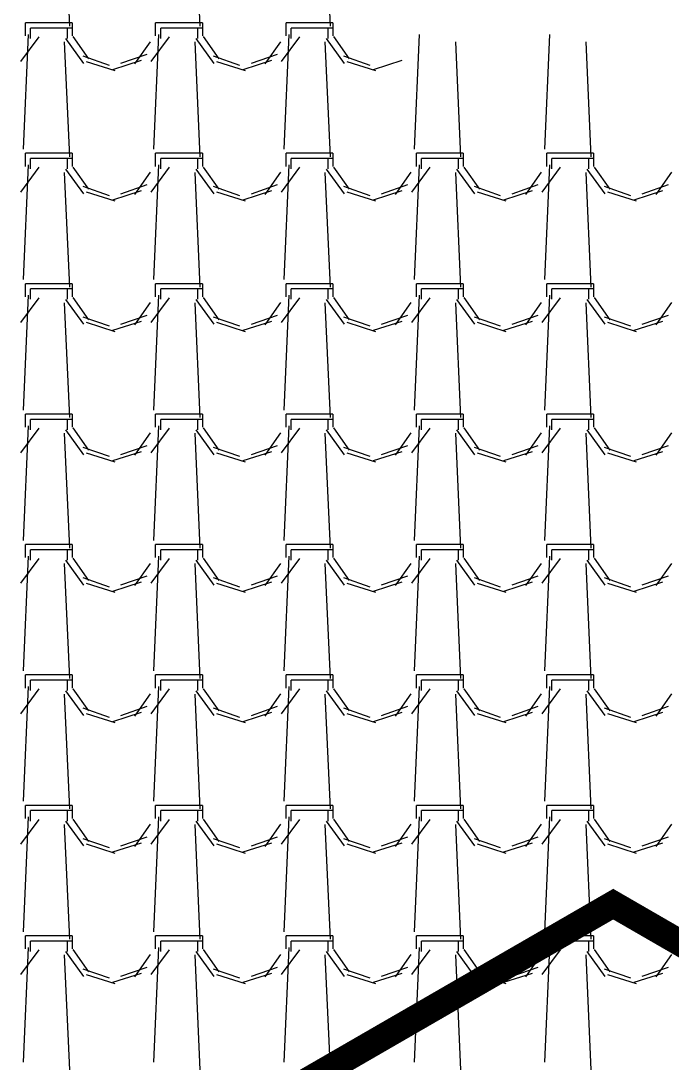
# Model space of a CAD drawing. Header units: millimetres. Extents: x 3923 to 4007, y 744 to 863.
# Drawn here: x 3933.403 to 3934.678, y 849.06 to 851.1 of the extents above; entities that cross this region are included whole.
import ezdxf

# ---------------------------------------------------------------- set-up
doc = ezdxf.new("R2010")
doc.units = ezdxf.units.MM
doc.layers.add('-HIDRO', color=8, linetype='Continuous')

# ---------------------------------------------------------------- blocks, each defined once
blk = doc.blocks.new('Seta')
at = {"color": 2, "const_width": 2}
blk.add_lwpolyline([(10, 15), (10, 25.981), (25, 0), (10, -25.981), (10, -15), (0, -15), (0, 15)], close=True, dxfattribs=at)

msp = doc.modelspace()

# ---------------------------------------------------------------- linework, layer by layer
at = {"layer": '-HIDRO', "linetype": 'Continuous'}
for p, q in [((3933.4884, 851.3134), (3933.4986, 851.0889)), ((3933.7436, 851.3134), (3933.7538, 851.0889)), ((3933.9987, 851.3135), (3934.0089, 851.0889)), ((3933.4937, 851.0957), (3933.4121, 851.0957)), ((3933.4121, 851.0702), (3933.4121, 851.0957)), ((3933.5039, 851.0957), (3933.4937, 851.0957)), ((3933.5039, 851.0957), (3933.5039, 851.0702)), ((3933.7489, 851.0957), (3933.6672, 851.0957)), ((3933.6672, 851.0702), (3933.6672, 851.0957)), ((3933.7591, 851.0957), (3933.7489, 851.0957)), ((3933.7591, 851.0957), (3933.7591, 851.0702)), ((3934.004, 851.0957), (3933.9224, 851.0957)), ((3933.9224, 851.0702), (3933.9224, 851.0957)), ((3934.0142, 851.0957), (3934.004, 851.0957)), ((3934.0142, 851.0957), (3934.0142, 851.0702)), ((3933.4937, 851.0855), (3933.4223, 851.0855)), ((3933.4223, 851.0651), (3933.4223, 851.0855)), ((3933.4937, 851.0855), (3933.4937, 851.0651)), ((3933.5039, 851.0855), (3933.4937, 851.0855)), ((3933.7489, 851.0855), (3933.6774, 851.0855)), ((3933.6774, 851.0651), (3933.6774, 851.0855)), ((3933.7489, 851.0855), (3933.7489, 851.0651)), ((3933.7591, 851.0855), (3933.7489, 851.0855)), ((3934.004, 851.0855), (3933.9326, 851.0855)), ((3933.9326, 851.0651), (3933.9326, 851.0855)), ((3934.004, 851.0855), (3934.004, 851.0651)), ((3934.0142, 851.0855), (3934.004, 851.0855)), ((3933.4033, 851.0198), (3933.439, 851.0682)), ((3933.4179, 851.073), (3933.4076, 850.8485)), ((3933.4884, 851.0583), (3933.4986, 850.8338)), ((3933.4904, 851.0648), (3933.5261, 851.0164)), ((3933.505, 851.0687), (3933.5356, 851.0253)), ((3933.6264, 851.0153), (3933.657, 851.0587)), ((3933.6584, 851.0198), (3933.6941, 851.0682)), ((3933.673, 851.073), (3933.6628, 850.8485)), ((3933.7436, 851.0583), (3933.7538, 850.8338)), ((3933.7456, 851.0648), (3933.7813, 851.0164)), ((3933.7602, 851.0687), (3933.7908, 851.0253)), ((3933.8816, 851.0153), (3933.9122, 851.0587)), ((3933.9136, 851.0198), (3933.9493, 851.0682)), ((3933.9282, 851.073), (3933.918, 850.8485)), ((3933.9987, 851.0583), (3934.0089, 850.8338)), ((3934.0007, 851.0648), (3934.0364, 851.0164)), ((3934.0153, 851.0687), (3934.0459, 851.0253)), ((3934.1833, 851.073), (3934.1731, 850.8485)), ((3934.2539, 851.0583), (3934.2641, 850.8338)), ((3934.4385, 851.073), (3934.4283, 850.8485)), ((3934.509, 851.0583), (3934.5193, 850.8338)), ((3933.5993, 851.0166), (3933.6504, 851.0344)), ((3933.8545, 851.0166), (3933.9055, 851.0344)), ((3933.5249, 851.031), (3933.5759, 851.0132)), ((3933.5309, 851.0203), (3933.587, 851.0024)), ((3933.5833, 851.0047), (3933.6394, 851.0225)), ((3933.7801, 851.031), (3933.8311, 851.0132)), ((3933.786, 851.0203), (3933.8422, 851.0024)), ((3933.8384, 851.0047), (3933.8946, 851.0225)), ((3934.0352, 851.031), (3934.0862, 851.0132)), ((3934.0412, 851.0203), (3934.0973, 851.0024)), ((3934.0936, 851.0047), (3934.1497, 851.0225)), ((3933.4937, 850.8405), (3933.4121, 850.8405)), ((3933.4121, 850.815), (3933.4121, 850.8405)), ((3933.4937, 850.8303), (3933.4223, 850.8303)), ((3933.4223, 850.8099), (3933.4223, 850.8303)), ((3933.5039, 850.8405), (3933.4937, 850.8405)), ((3933.4937, 850.8303), (3933.4937, 850.8099)), ((3933.5039, 850.8303), (3933.4937, 850.8303)), ((3933.5039, 850.8405), (3933.5039, 850.815)), ((3933.7489, 850.8405), (3933.6672, 850.8405)), ((3933.6672, 850.815), (3933.6672, 850.8405)), ((3933.7489, 850.8303), (3933.6774, 850.8303)), ((3933.6774, 850.8099), (3933.6774, 850.8303)), ((3933.7591, 850.8405), (3933.7489, 850.8405)), ((3933.7489, 850.8303), (3933.7489, 850.8099)), ((3933.7591, 850.8303), (3933.7489, 850.8303)), ((3933.7591, 850.8405), (3933.7591, 850.815)), ((3934.004, 850.8405), (3933.9224, 850.8405)), ((3933.9224, 850.815), (3933.9224, 850.8405)), ((3934.004, 850.8303), (3933.9326, 850.8303)), ((3933.9326, 850.8099), (3933.9326, 850.8303)), ((3934.0142, 850.8405), (3934.004, 850.8405)), ((3934.004, 850.8303), (3934.004, 850.8099)), ((3934.0142, 850.8303), (3934.004, 850.8303)), ((3934.0142, 850.8405), (3934.0142, 850.815)), ((3934.2592, 850.8405), (3934.1775, 850.8405)), ((3934.1775, 850.815), (3934.1775, 850.8405)), ((3934.2592, 850.8303), (3934.1877, 850.8303)), ((3934.1877, 850.8099), (3934.1877, 850.8303)), ((3934.2694, 850.8405), (3934.2592, 850.8405)), ((3934.2592, 850.8303), (3934.2592, 850.8099)), ((3934.2694, 850.8303), (3934.2592, 850.8303)), ((3934.2694, 850.8405), (3934.2694, 850.815)), ((3934.5143, 850.8405), (3934.4327, 850.8405)), ((3934.4327, 850.815), (3934.4327, 850.8405)), ((3934.5143, 850.8303), (3934.4429, 850.8303)), ((3934.4429, 850.8099), (3934.4429, 850.8303)), ((3934.5245, 850.8405), (3934.5143, 850.8405)), ((3934.5143, 850.8303), (3934.5143, 850.8099)), ((3934.5245, 850.8303), (3934.5143, 850.8303)), ((3934.5245, 850.8405), (3934.5245, 850.815)), ((3933.4033, 850.7646), (3933.439, 850.8131)), ((3933.4179, 850.8179), (3933.4076, 850.5934)), ((3933.505, 850.8136), (3933.5356, 850.7702)), ((3933.6584, 850.7646), (3933.6941, 850.8131)), ((3933.673, 850.8179), (3933.6628, 850.5934)), ((3933.7602, 850.8136), (3933.7908, 850.7702)), ((3933.9136, 850.7646), (3933.9493, 850.8131)), ((3933.9282, 850.8179), (3933.918, 850.5934)), ((3934.0153, 850.8136), (3934.0459, 850.7702)), ((3934.1687, 850.7646), (3934.2044, 850.8131)), ((3934.1833, 850.8179), (3934.1731, 850.5934)), ((3934.2705, 850.8136), (3934.3011, 850.7702)), ((3934.4239, 850.7646), (3934.4596, 850.8131)), ((3934.4385, 850.8179), (3934.4283, 850.5933)), ((3934.5256, 850.8136), (3934.5562, 850.7702)), ((3933.4884, 850.8031), (3933.4986, 850.5786)), ((3933.4904, 850.8097), (3933.5261, 850.7612)), ((3933.6264, 850.7602), (3933.657, 850.8035)), ((3933.7436, 850.8031), (3933.7538, 850.5786)), ((3933.7456, 850.8097), (3933.7813, 850.7612)), ((3933.8816, 850.7602), (3933.9122, 850.8035)), ((3933.9987, 850.8032), (3934.0089, 850.5786)), ((3934.0007, 850.8097), (3934.0364, 850.7612)), ((3934.1367, 850.7602), (3934.1673, 850.8036)), ((3934.2539, 850.8032), (3934.2641, 850.5786)), ((3934.2559, 850.8097), (3934.2916, 850.7612)), ((3934.3919, 850.7602), (3934.4225, 850.8036)), ((3934.509, 850.8032), (3934.5193, 850.5786)), ((3934.511, 850.8097), (3934.5467, 850.7612)), ((3934.647, 850.7602), (3934.6776, 850.8036)), ((3933.5249, 850.7759), (3933.5759, 850.758)), ((3933.5993, 850.7614), (3933.6504, 850.7793)), ((3933.7801, 850.7759), (3933.8311, 850.758)), ((3933.8545, 850.7614), (3933.9055, 850.7793)), ((3934.0352, 850.7759), (3934.0862, 850.758)), ((3934.1096, 850.7614), (3934.1607, 850.7793)), ((3934.2904, 850.7759), (3934.3414, 850.758)), ((3934.3648, 850.7614), (3934.4158, 850.7793)), ((3934.5455, 850.7759), (3934.5965, 850.758)), ((3934.6199, 850.7614), (3934.671, 850.7793)), ((3933.5309, 850.7651), (3933.587, 850.7473)), ((3933.5833, 850.7495), (3933.6394, 850.7674)), ((3933.786, 850.7651), (3933.8422, 850.7473)), ((3933.8384, 850.7495), (3933.8946, 850.7674)), ((3934.0412, 850.7651), (3934.0973, 850.7473)), ((3934.0936, 850.7495), (3934.1497, 850.7674)), ((3934.2963, 850.7651), (3934.3525, 850.7473)), ((3934.3487, 850.7495), (3934.4049, 850.7674)), ((3934.5515, 850.7651), (3934.6076, 850.7473)), ((3934.6039, 850.7495), (3934.66, 850.7674)), ((3933.4937, 850.5854), (3933.4121, 850.5854)), ((3933.4121, 850.5599), (3933.4121, 850.5854)), ((3933.4937, 850.5752), (3933.4223, 850.5752)), ((3933.4223, 850.5548), (3933.4223, 850.5752)), ((3933.5039, 850.5854), (3933.4937, 850.5854)), ((3933.4937, 850.5752), (3933.4937, 850.5548)), ((3933.5039, 850.5752), (3933.4937, 850.5752)), ((3933.5039, 850.5854), (3933.5039, 850.5599)), ((3933.7489, 850.5854), (3933.6672, 850.5854)), ((3933.6672, 850.5599), (3933.6672, 850.5854)), ((3933.7489, 850.5752), (3933.6774, 850.5752)), ((3933.6774, 850.5548), (3933.6774, 850.5752)), ((3933.7591, 850.5854), (3933.7489, 850.5854)), ((3933.7489, 850.5752), (3933.7489, 850.5548)), ((3933.7591, 850.5752), (3933.7489, 850.5752)), ((3933.7591, 850.5854), (3933.7591, 850.5599)), ((3934.004, 850.5854), (3933.9224, 850.5854)), ((3933.9224, 850.5599), (3933.9224, 850.5854)), ((3934.004, 850.5752), (3933.9326, 850.5752)), ((3933.9326, 850.5548), (3933.9326, 850.5752)), ((3934.0142, 850.5854), (3934.004, 850.5854)), ((3934.004, 850.5752), (3934.004, 850.5548)), ((3934.0142, 850.5752), (3934.004, 850.5752)), ((3934.0142, 850.5854), (3934.0142, 850.5599)), ((3934.2592, 850.5854), (3934.1775, 850.5854)), ((3934.1775, 850.5599), (3934.1775, 850.5854)), ((3934.2592, 850.5752), (3934.1877, 850.5752)), ((3934.1877, 850.5548), (3934.1877, 850.5752)), ((3934.2694, 850.5854), (3934.2592, 850.5854)), ((3934.2592, 850.5752), (3934.2592, 850.5548)), ((3934.2694, 850.5752), (3934.2592, 850.5752)), ((3934.2694, 850.5854), (3934.2694, 850.5599)), ((3934.5143, 850.5854), (3934.4327, 850.5854)), ((3934.4327, 850.5599), (3934.4327, 850.5854)), ((3934.5143, 850.5752), (3934.4429, 850.5752)), ((3934.4429, 850.5548), (3934.4429, 850.5752)), ((3934.5245, 850.5854), (3934.5143, 850.5854)), ((3934.5143, 850.5752), (3934.5143, 850.5548)), ((3934.5245, 850.5752), (3934.5143, 850.5752)), ((3934.5245, 850.5854), (3934.5245, 850.5599)), ((3933.4033, 850.5095), (3933.439, 850.5579)), ((3933.4179, 850.5627), (3933.4076, 850.3382)), ((3933.4884, 850.548), (3933.4986, 850.3235)), ((3933.4904, 850.5545), (3933.5261, 850.5061)), ((3933.505, 850.5584), (3933.5356, 850.515)), ((3933.6264, 850.505), (3933.657, 850.5484)), ((3933.6584, 850.5095), (3933.6941, 850.5579)), ((3933.673, 850.5627), (3933.6628, 850.3382)), ((3933.7436, 850.548), (3933.7538, 850.3235)), ((3933.7456, 850.5545), (3933.7813, 850.5061)), ((3933.7602, 850.5584), (3933.7908, 850.515)), ((3933.8816, 850.505), (3933.9122, 850.5484)), ((3933.9136, 850.5095), (3933.9493, 850.5579)), ((3933.9282, 850.5627), (3933.918, 850.3382)), ((3933.9987, 850.548), (3934.0089, 850.3235)), ((3934.0007, 850.5545), (3934.0364, 850.5061)), ((3934.0153, 850.5584), (3934.0459, 850.515)), ((3934.1367, 850.505), (3934.1673, 850.5484)), ((3934.1687, 850.5095), (3934.2044, 850.5579)), ((3934.1833, 850.5627), (3934.1731, 850.3382)), ((3934.2539, 850.548), (3934.2641, 850.3235)), ((3934.2559, 850.5545), (3934.2916, 850.5061)), ((3934.2705, 850.5584), (3934.3011, 850.515)), ((3934.3919, 850.505), (3934.4225, 850.5484)), ((3934.4239, 850.5095), (3934.4596, 850.5579)), ((3934.4385, 850.5627), (3934.4283, 850.3382)), ((3934.509, 850.548), (3934.5193, 850.3235)), ((3934.511, 850.5545), (3934.5467, 850.5061)), ((3934.5256, 850.5584), (3934.5562, 850.515)), ((3934.647, 850.505), (3934.6776, 850.5484)), ((3933.5249, 850.5207), (3933.5759, 850.5029)), ((3933.5309, 850.51), (3933.587, 850.4921)), ((3933.5833, 850.4944), (3933.6394, 850.5122)), ((3933.5993, 850.5063), (3933.6504, 850.5241)), ((3933.7801, 850.5207), (3933.8311, 850.5029)), ((3933.786, 850.51), (3933.8422, 850.4921)), ((3933.8384, 850.4944), (3933.8946, 850.5122)), ((3933.8545, 850.5063), (3933.9055, 850.5241)), ((3934.0352, 850.5207), (3934.0862, 850.5029)), ((3934.0412, 850.51), (3934.0973, 850.4921)), ((3934.0936, 850.4944), (3934.1497, 850.5122)), ((3934.1096, 850.5063), (3934.1607, 850.5241)), ((3934.2904, 850.5207), (3934.3414, 850.5029)), ((3934.2963, 850.51), (3934.3525, 850.4921)), ((3934.3487, 850.4944), (3934.4049, 850.5122)), ((3934.3648, 850.5063), (3934.4158, 850.5241)), ((3934.5455, 850.5207), (3934.5965, 850.5029)), ((3934.5515, 850.51), (3934.6076, 850.4921)), ((3934.6039, 850.4944), (3934.66, 850.5122)), ((3934.6199, 850.5063), (3934.671, 850.5241)), ((3933.4937, 850.3302), (3933.4121, 850.3302)), ((3933.4121, 850.3047), (3933.4121, 850.3302)), ((3933.5039, 850.3302), (3933.4937, 850.3302)), ((3933.5039, 850.3302), (3933.5039, 850.3047)), ((3933.7489, 850.3302), (3933.6672, 850.3302)), ((3933.6672, 850.3047), (3933.6672, 850.3302)), ((3933.7591, 850.3302), (3933.7489, 850.3302)), ((3933.7591, 850.3302), (3933.7591, 850.3047)), ((3934.004, 850.3302), (3933.9224, 850.3302)), ((3933.9224, 850.3047), (3933.9224, 850.3302)), ((3934.0142, 850.3302), (3934.004, 850.3302)), ((3934.0142, 850.3302), (3934.0142, 850.3047)), ((3934.2592, 850.3302), (3934.1775, 850.3302)), ((3934.1775, 850.3047), (3934.1775, 850.3302)), ((3934.2694, 850.3302), (3934.2592, 850.3302)), ((3934.2694, 850.3302), (3934.2694, 850.3047)), ((3934.5143, 850.3302), (3934.4327, 850.3302)), ((3934.4327, 850.3047), (3934.4327, 850.3302)), ((3934.5245, 850.3302), (3934.5143, 850.3302)), ((3934.5245, 850.3302), (3934.5245, 850.3047)), ((3933.4033, 850.2543), (3933.439, 850.3028)), ((3933.4179, 850.3076), (3933.4076, 850.0831)), ((3933.4937, 850.32), (3933.4223, 850.32)), ((3933.4223, 850.2996), (3933.4223, 850.32)), ((3933.4937, 850.32), (3933.4937, 850.2996)), ((3933.5039, 850.32), (3933.4937, 850.32)), ((3933.505, 850.3033), (3933.5356, 850.2599)), ((3933.6584, 850.2543), (3933.6941, 850.3028)), ((3933.673, 850.3076), (3933.6628, 850.0831)), ((3933.7489, 850.32), (3933.6774, 850.32)), ((3933.6774, 850.2996), (3933.6774, 850.32)), ((3933.7489, 850.32), (3933.7489, 850.2996)), ((3933.7591, 850.32), (3933.7489, 850.32)), ((3933.7602, 850.3033), (3933.7908, 850.2599)), ((3933.9136, 850.2543), (3933.9493, 850.3028)), ((3933.9282, 850.3076), (3933.918, 850.0831)), ((3934.004, 850.32), (3933.9326, 850.32)), ((3933.9326, 850.2996), (3933.9326, 850.32)), ((3934.004, 850.32), (3934.004, 850.2996)), ((3934.0142, 850.32), (3934.004, 850.32)), ((3934.0153, 850.3033), (3934.0459, 850.2599)), ((3934.1687, 850.2543), (3934.2044, 850.3028)), ((3934.1833, 850.3076), (3934.1731, 850.0831)), ((3934.2592, 850.32), (3934.1877, 850.32)), ((3934.1877, 850.2996), (3934.1877, 850.32)), ((3934.2592, 850.32), (3934.2592, 850.2996)), ((3934.2694, 850.32), (3934.2592, 850.32)), ((3934.2705, 850.3033), (3934.3011, 850.2599)), ((3934.4239, 850.2543), (3934.4596, 850.3028)), ((3934.4385, 850.3076), (3934.4283, 850.083)), ((3934.5143, 850.32), (3934.4429, 850.32)), ((3934.4429, 850.2996), (3934.4429, 850.32)), ((3934.5143, 850.32), (3934.5143, 850.2996)), ((3934.5245, 850.32), (3934.5143, 850.32)), ((3934.5256, 850.3033), (3934.5562, 850.2599)), ((3933.4884, 850.2928), (3933.4986, 850.0683)), ((3933.4904, 850.2994), (3933.5261, 850.2509)), ((3933.6264, 850.2499), (3933.657, 850.2933)), ((3933.7436, 850.2928), (3933.7538, 850.0683)), ((3933.7456, 850.2994), (3933.7813, 850.2509)), ((3933.8816, 850.2499), (3933.9122, 850.2933)), ((3933.9987, 850.2929), (3934.0089, 850.0683)), ((3934.0007, 850.2994), (3934.0364, 850.2509)), ((3934.1367, 850.2499), (3934.1673, 850.2933)), ((3934.2539, 850.2929), (3934.2641, 850.0683)), ((3934.2559, 850.2994), (3934.2916, 850.2509)), ((3934.3919, 850.2499), (3934.4225, 850.2933)), ((3934.509, 850.2929), (3934.5193, 850.0683)), ((3934.511, 850.2994), (3934.5467, 850.2509)), ((3934.647, 850.2499), (3934.6776, 850.2933)), ((3933.5249, 850.2656), (3933.5759, 850.2477)), ((3933.5993, 850.2511), (3933.6504, 850.269)), ((3933.7801, 850.2656), (3933.8311, 850.2477)), ((3933.8545, 850.2511), (3933.9055, 850.269)), ((3934.0352, 850.2656), (3934.0862, 850.2477)), ((3934.1096, 850.2511), (3934.1607, 850.269)), ((3934.2904, 850.2656), (3934.3414, 850.2477)), ((3934.3648, 850.2511), (3934.4158, 850.269)), ((3934.5455, 850.2656), (3934.5965, 850.2477)), ((3934.6199, 850.2511), (3934.671, 850.269)), ((3933.5309, 850.2548), (3933.587, 850.237)), ((3933.5833, 850.2392), (3933.6394, 850.2571)), ((3933.786, 850.2548), (3933.8422, 850.237)), ((3933.8384, 850.2392), (3933.8946, 850.2571)), ((3934.0412, 850.2548), (3934.0973, 850.237)), ((3934.0936, 850.2392), (3934.1497, 850.2571)), ((3934.2963, 850.2548), (3934.3525, 850.237)), ((3934.3487, 850.2392), (3934.4049, 850.2571)), ((3934.5515, 850.2548), (3934.6076, 850.237)), ((3934.6039, 850.2392), (3934.66, 850.2571)), ((3933.4937, 850.0751), (3933.4121, 850.0751)), ((3933.4121, 850.0496), (3933.4121, 850.0751)), ((3933.4937, 850.0649), (3933.4223, 850.0649)), ((3933.4223, 850.0445), (3933.4223, 850.0649)), ((3933.5039, 850.0751), (3933.4937, 850.0751)), ((3933.4937, 850.0649), (3933.4937, 850.0445)), ((3933.5039, 850.0649), (3933.4937, 850.0649)), ((3933.5039, 850.0751), (3933.5039, 850.0496)), ((3933.7489, 850.0751), (3933.6672, 850.0751)), ((3933.6672, 850.0496), (3933.6672, 850.0751)), ((3933.7489, 850.0649), (3933.6774, 850.0649)), ((3933.6774, 850.0445), (3933.6774, 850.0649)), ((3933.7591, 850.0751), (3933.7489, 850.0751)), ((3933.7489, 850.0649), (3933.7489, 850.0445)), ((3933.7591, 850.0649), (3933.7489, 850.0649)), ((3933.7591, 850.0751), (3933.7591, 850.0496)), ((3934.004, 850.0751), (3933.9224, 850.0751)), ((3933.9224, 850.0496), (3933.9224, 850.0751)), ((3934.004, 850.0649), (3933.9326, 850.0649)), ((3933.9326, 850.0445), (3933.9326, 850.0649)), ((3934.0142, 850.0751), (3934.004, 850.0751)), ((3934.004, 850.0649), (3934.004, 850.0445)), ((3934.0142, 850.0649), (3934.004, 850.0649)), ((3934.0142, 850.0751), (3934.0142, 850.0496)), ((3934.2592, 850.0751), (3934.1775, 850.0751)), ((3934.1775, 850.0496), (3934.1775, 850.0751)), ((3934.2592, 850.0649), (3934.1877, 850.0649)), ((3934.1877, 850.0445), (3934.1877, 850.0649)), ((3934.2694, 850.0751), (3934.2592, 850.0751)), ((3934.2592, 850.0649), (3934.2592, 850.0445)), ((3934.2694, 850.0649), (3934.2592, 850.0649)), ((3934.2694, 850.0751), (3934.2694, 850.0496)), ((3934.5143, 850.0751), (3934.4327, 850.0751)), ((3934.4327, 850.0496), (3934.4327, 850.0751)), ((3934.5143, 850.0649), (3934.4429, 850.0649)), ((3934.4429, 850.0445), (3934.4429, 850.0649)), ((3934.5245, 850.0751), (3934.5143, 850.0751)), ((3934.5143, 850.0649), (3934.5143, 850.0445)), ((3934.5245, 850.0649), (3934.5143, 850.0649)), ((3934.5245, 850.0751), (3934.5245, 850.0496)), ((3933.4033, 849.9992), (3933.439, 850.0476)), ((3933.4179, 850.0524), (3933.4076, 849.8279)), ((3933.4884, 850.0377), (3933.4986, 849.8132)), ((3933.4904, 850.0442), (3933.5261, 849.9958)), ((3933.505, 850.0481), (3933.5356, 850.0047)), ((3933.6264, 849.9947), (3933.657, 850.0381)), ((3933.6584, 849.9992), (3933.6941, 850.0476)), ((3933.673, 850.0524), (3933.6628, 849.8279)), ((3933.7436, 850.0377), (3933.7538, 849.8132)), ((3933.7456, 850.0442), (3933.7813, 849.9958)), ((3933.7602, 850.0481), (3933.7908, 850.0047)), ((3933.8816, 849.9947), (3933.9122, 850.0381)), ((3933.9136, 849.9992), (3933.9493, 850.0476)), ((3933.9282, 850.0524), (3933.918, 849.8279)), ((3933.9987, 850.0377), (3934.0089, 849.8132)), ((3934.0007, 850.0442), (3934.0364, 849.9958)), ((3934.0153, 850.0481), (3934.0459, 850.0047)), ((3934.1367, 849.9947), (3934.1673, 850.0381)), ((3934.1687, 849.9992), (3934.2044, 850.0476)), ((3934.1833, 850.0524), (3934.1731, 849.8279)), ((3934.2539, 850.0377), (3934.2641, 849.8132)), ((3934.2559, 850.0442), (3934.2916, 849.9958)), ((3934.2705, 850.0481), (3934.3011, 850.0047)), ((3934.3919, 849.9947), (3934.4225, 850.0381)), ((3934.4239, 849.9992), (3934.4596, 850.0476)), ((3934.4385, 850.0524), (3934.4283, 849.8279)), ((3934.509, 850.0377), (3934.5193, 849.8132)), ((3934.511, 850.0442), (3934.5467, 849.9958)), ((3934.5256, 850.0481), (3934.5562, 850.0047)), ((3934.647, 849.9947), (3934.6776, 850.0381)), ((3933.5249, 850.0104), (3933.5759, 849.9926)), ((3933.5309, 849.9997), (3933.587, 849.9818)), ((3933.5833, 849.9841), (3933.6394, 850.0019)), ((3933.5993, 849.996), (3933.6504, 850.0138)), ((3933.7801, 850.0104), (3933.8311, 849.9926)), ((3933.786, 849.9997), (3933.8422, 849.9818)), ((3933.8384, 849.9841), (3933.8946, 850.0019)), ((3933.8545, 849.996), (3933.9055, 850.0138)), ((3934.0352, 850.0104), (3934.0862, 849.9926)), ((3934.0412, 849.9997), (3934.0973, 849.9818)), ((3934.0936, 849.9841), (3934.1497, 850.0019)), ((3934.1096, 849.996), (3934.1607, 850.0138)), ((3934.2904, 850.0104), (3934.3414, 849.9926)), ((3934.2963, 849.9997), (3934.3525, 849.9818)), ((3934.3487, 849.9841), (3934.4049, 850.0019)), ((3934.3648, 849.996), (3934.4158, 850.0138)), ((3934.5455, 850.0104), (3934.5965, 849.9926)), ((3934.5515, 849.9997), (3934.6076, 849.9818)), ((3934.6039, 849.9841), (3934.66, 850.0019)), ((3934.6199, 849.996), (3934.671, 850.0138)), ((3933.4937, 849.8199), (3933.4121, 849.8199)), ((3933.4121, 849.7944), (3933.4121, 849.8199)), ((3933.5039, 849.8199), (3933.4937, 849.8199)), ((3933.5039, 849.8199), (3933.5039, 849.7944)), ((3933.7489, 849.8199), (3933.6672, 849.8199)), ((3933.6672, 849.7944), (3933.6672, 849.8199)), ((3933.7591, 849.8199), (3933.7489, 849.8199)), ((3933.7591, 849.8199), (3933.7591, 849.7944)), ((3934.004, 849.8199), (3933.9224, 849.8199)), ((3933.9224, 849.7944), (3933.9224, 849.8199)), ((3934.0142, 849.8199), (3934.004, 849.8199)), ((3934.0142, 849.8199), (3934.0142, 849.7944)), ((3934.2592, 849.8199), (3934.1775, 849.8199)), ((3934.1775, 849.7944), (3934.1775, 849.8199)), ((3934.2694, 849.8199), (3934.2592, 849.8199)), ((3934.2694, 849.8199), (3934.2694, 849.7944)), ((3934.5143, 849.8199), (3934.4327, 849.8199)), ((3934.4327, 849.7944), (3934.4327, 849.8199)), ((3934.5245, 849.8199), (3934.5143, 849.8199)), ((3934.5245, 849.8199), (3934.5245, 849.7944)), ((3933.4033, 849.744), (3933.439, 849.7925)), ((3933.4179, 849.7973), (3933.4076, 849.5728)), ((3933.4937, 849.8097), (3933.4223, 849.8097)), ((3933.4223, 849.7893), (3933.4223, 849.8097)), ((3933.4937, 849.8097), (3933.4937, 849.7893)), ((3933.5039, 849.8097), (3933.4937, 849.8097)), ((3933.505, 849.793), (3933.5356, 849.7496)), ((3933.6584, 849.744), (3933.6941, 849.7925)), ((3933.673, 849.7973), (3933.6628, 849.5728)), ((3933.7489, 849.8097), (3933.6774, 849.8097)), ((3933.6774, 849.7893), (3933.6774, 849.8097)), ((3933.7489, 849.8097), (3933.7489, 849.7893)), ((3933.7591, 849.8097), (3933.7489, 849.8097)), ((3933.7602, 849.793), (3933.7908, 849.7496)), ((3933.9136, 849.744), (3933.9493, 849.7925)), ((3933.9282, 849.7973), (3933.918, 849.5728)), ((3934.004, 849.8097), (3933.9326, 849.8097)), ((3933.9326, 849.7893), (3933.9326, 849.8097)), ((3934.004, 849.8097), (3934.004, 849.7893)), ((3934.0142, 849.8097), (3934.004, 849.8097)), ((3934.0153, 849.793), (3934.0459, 849.7496)), ((3934.1687, 849.744), (3934.2044, 849.7925)), ((3934.1833, 849.7973), (3934.1731, 849.5728)), ((3934.2592, 849.8097), (3934.1877, 849.8097)), ((3934.1877, 849.7893), (3934.1877, 849.8097)), ((3934.2592, 849.8097), (3934.2592, 849.7893)), ((3934.2694, 849.8097), (3934.2592, 849.8097)), ((3934.2705, 849.793), (3934.3011, 849.7496)), ((3934.4239, 849.744), (3934.4596, 849.7925)), ((3934.4385, 849.7973), (3934.4283, 849.5727)), ((3934.5143, 849.8097), (3934.4429, 849.8097)), ((3934.4429, 849.7893), (3934.4429, 849.8097)), ((3934.5143, 849.8097), (3934.5143, 849.7893)), ((3934.5245, 849.8097), (3934.5143, 849.8097)), ((3934.5256, 849.793), (3934.5562, 849.7496)), ((3933.4884, 849.7825), (3933.4986, 849.558)), ((3933.4904, 849.7891), (3933.5261, 849.7406)), ((3933.6264, 849.7396), (3933.657, 849.783)), ((3933.7436, 849.7825), (3933.7538, 849.558)), ((3933.7456, 849.7891), (3933.7813, 849.7406)), ((3933.8816, 849.7396), (3933.9122, 849.783)), ((3933.9987, 849.7826), (3934.0089, 849.558)), ((3934.0007, 849.7891), (3934.0364, 849.7406)), ((3934.1367, 849.7396), (3934.1673, 849.783)), ((3934.2539, 849.7826), (3934.2641, 849.558)), ((3934.2559, 849.7891), (3934.2916, 849.7406)), ((3934.3919, 849.7396), (3934.4225, 849.783)), ((3934.509, 849.7826), (3934.5193, 849.558)), ((3934.511, 849.7891), (3934.5467, 849.7406)), ((3934.647, 849.7396), (3934.6776, 849.783)), ((3933.5249, 849.7553), (3933.5759, 849.7374)), ((3933.5993, 849.7408), (3933.6504, 849.7587)), ((3933.7801, 849.7553), (3933.8311, 849.7374)), ((3933.8545, 849.7408), (3933.9055, 849.7587)), ((3934.0352, 849.7553), (3934.0862, 849.7374)), ((3934.1096, 849.7408), (3934.1607, 849.7587)), ((3934.2904, 849.7553), (3934.3414, 849.7374)), ((3934.3648, 849.7408), (3934.4158, 849.7587)), ((3934.5455, 849.7553), (3934.5965, 849.7374)), ((3934.6199, 849.7408), (3934.671, 849.7587)), ((3933.5309, 849.7445), (3933.587, 849.7267)), ((3933.5833, 849.7289), (3933.6394, 849.7468)), ((3933.786, 849.7445), (3933.8422, 849.7267)), ((3933.8384, 849.7289), (3933.8946, 849.7468)), ((3934.0412, 849.7445), (3934.0973, 849.7267)), ((3934.0936, 849.7289), (3934.1497, 849.7468)), ((3934.2963, 849.7445), (3934.3525, 849.7267)), ((3934.3487, 849.7289), (3934.4049, 849.7468)), ((3934.5515, 849.7445), (3934.6076, 849.7267)), ((3934.6039, 849.7289), (3934.66, 849.7468)), ((3933.4937, 849.5648), (3933.4121, 849.5648)), ((3933.4121, 849.5393), (3933.4121, 849.5648)), ((3933.4937, 849.5546), (3933.4223, 849.5546)), ((3933.4223, 849.5342), (3933.4223, 849.5546)), ((3933.5039, 849.5648), (3933.4937, 849.5648)), ((3933.4937, 849.5546), (3933.4937, 849.5342)), ((3933.5039, 849.5546), (3933.4937, 849.5546)), ((3933.5039, 849.5648), (3933.5039, 849.5393)), ((3933.7489, 849.5648), (3933.6672, 849.5648)), ((3933.6672, 849.5393), (3933.6672, 849.5648)), ((3933.7489, 849.5546), (3933.6774, 849.5546)), ((3933.6774, 849.5342), (3933.6774, 849.5546)), ((3933.7591, 849.5648), (3933.7489, 849.5648)), ((3933.7489, 849.5546), (3933.7489, 849.5342)), ((3933.7591, 849.5546), (3933.7489, 849.5546)), ((3933.7591, 849.5648), (3933.7591, 849.5393)), ((3934.004, 849.5648), (3933.9224, 849.5648)), ((3933.9224, 849.5393), (3933.9224, 849.5648)), ((3934.004, 849.5546), (3933.9326, 849.5546)), ((3933.9326, 849.5342), (3933.9326, 849.5546)), ((3934.0142, 849.5648), (3934.004, 849.5648)), ((3934.004, 849.5546), (3934.004, 849.5342)), ((3934.0142, 849.5546), (3934.004, 849.5546)), ((3934.0142, 849.5648), (3934.0142, 849.5393)), ((3934.2592, 849.5648), (3934.1775, 849.5648)), ((3934.1775, 849.5393), (3934.1775, 849.5648)), ((3934.2592, 849.5546), (3934.1877, 849.5546)), ((3934.1877, 849.5342), (3934.1877, 849.5546)), ((3934.2694, 849.5648), (3934.2592, 849.5648)), ((3934.2592, 849.5546), (3934.2592, 849.5342)), ((3934.2694, 849.5546), (3934.2592, 849.5546)), ((3934.2694, 849.5648), (3934.2694, 849.5393)), ((3934.5143, 849.5648), (3934.4327, 849.5648)), ((3934.4327, 849.5393), (3934.4327, 849.5648)), ((3934.5143, 849.5546), (3934.4429, 849.5546)), ((3934.4429, 849.5342), (3934.4429, 849.5546)), ((3934.5245, 849.5648), (3934.5143, 849.5648)), ((3934.5143, 849.5546), (3934.5143, 849.5342)), ((3934.5245, 849.5546), (3934.5143, 849.5546)), ((3934.5245, 849.5648), (3934.5245, 849.5393)), ((3933.4033, 849.4889), (3933.439, 849.5373)), ((3933.4179, 849.5421), (3933.4076, 849.3176)), ((3933.4884, 849.5274), (3933.4986, 849.3029)), ((3933.4904, 849.5339), (3933.5261, 849.4855)), ((3933.505, 849.5378), (3933.5356, 849.4944)), ((3933.6264, 849.4844), (3933.657, 849.5278)), ((3933.6584, 849.4889), (3933.6941, 849.5373)), ((3933.673, 849.5421), (3933.6628, 849.3176)), ((3933.7436, 849.5274), (3933.7538, 849.3029)), ((3933.7456, 849.5339), (3933.7813, 849.4855)), ((3933.7602, 849.5378), (3933.7908, 849.4944)), ((3933.8816, 849.4844), (3933.9122, 849.5278)), ((3933.9136, 849.4889), (3933.9493, 849.5373)), ((3933.9282, 849.5421), (3933.918, 849.3176)), ((3933.9987, 849.5274), (3934.0089, 849.3029)), ((3934.0007, 849.5339), (3934.0364, 849.4855)), ((3934.0153, 849.5378), (3934.0459, 849.4944)), ((3934.1367, 849.4844), (3934.1673, 849.5278)), ((3934.1687, 849.4889), (3934.2044, 849.5373)), ((3934.1833, 849.5421), (3934.1731, 849.3176)), ((3934.2539, 849.5274), (3934.2641, 849.3029)), ((3934.2559, 849.5339), (3934.2916, 849.4855)), ((3934.2705, 849.5378), (3934.3011, 849.4944)), ((3934.3919, 849.4844), (3934.4225, 849.5278)), ((3934.4239, 849.4889), (3934.4596, 849.5373)), ((3934.4385, 849.5421), (3934.4283, 849.3176)), ((3934.509, 849.5274), (3934.5193, 849.3029)), ((3934.511, 849.5339), (3934.5467, 849.4855)), ((3934.5256, 849.5378), (3934.5562, 849.4944)), ((3934.647, 849.4844), (3934.6776, 849.5278)), ((3933.5249, 849.5001), (3933.576, 849.4823)), ((3933.5309, 849.4894), (3933.587, 849.4715)), ((3933.5833, 849.4738), (3933.6394, 849.4916)), ((3933.5993, 849.4857), (3933.6504, 849.5035)), ((3933.7801, 849.5001), (3933.8311, 849.4823)), ((3933.786, 849.4894), (3933.8422, 849.4715)), ((3933.8384, 849.4738), (3933.8946, 849.4916)), ((3933.8545, 849.4857), (3933.9055, 849.5035)), ((3934.0352, 849.5001), (3934.0862, 849.4823)), ((3934.0412, 849.4894), (3934.0973, 849.4715)), ((3934.0936, 849.4738), (3934.1497, 849.4916)), ((3934.1096, 849.4857), (3934.1607, 849.5035)), ((3934.2904, 849.5001), (3934.3414, 849.4823)), ((3934.2963, 849.4894), (3934.3525, 849.4715)), ((3934.3487, 849.4738), (3934.4049, 849.4916)), ((3934.3648, 849.4857), (3934.4158, 849.5035)), ((3934.5455, 849.5001), (3934.5965, 849.4823)), ((3934.5515, 849.4894), (3934.6076, 849.4715)), ((3934.6039, 849.4738), (3934.66, 849.4916)), ((3934.6199, 849.4857), (3934.671, 849.5035)), ((3933.4937, 849.3096), (3933.4121, 849.3096)), ((3933.4121, 849.2841), (3933.4121, 849.3096)), ((3933.5039, 849.3096), (3933.4937, 849.3096)), ((3933.5039, 849.3096), (3933.5039, 849.2841)), ((3933.7489, 849.3096), (3933.6672, 849.3096)), ((3933.6672, 849.2841), (3933.6672, 849.3096)), ((3933.7591, 849.3096), (3933.7489, 849.3096)), ((3933.7591, 849.3096), (3933.7591, 849.2841)), ((3934.004, 849.3096), (3933.9224, 849.3096)), ((3933.9224, 849.2841), (3933.9224, 849.3096)), ((3934.0142, 849.3096), (3934.004, 849.3096)), ((3934.0142, 849.3096), (3934.0142, 849.2841)), ((3934.2592, 849.3096), (3934.1775, 849.3096)), ((3934.1775, 849.2841), (3934.1775, 849.3096)), ((3934.2694, 849.3096), (3934.2592, 849.3096)), ((3934.2694, 849.3096), (3934.2694, 849.2841)), ((3934.5143, 849.3096), (3934.4327, 849.3096)), ((3934.4327, 849.2841), (3934.4327, 849.3096)), ((3934.5245, 849.3096), (3934.5143, 849.3096)), ((3934.5245, 849.3096), (3934.5245, 849.2841)), ((3933.4033, 849.2337), (3933.439, 849.2822)), ((3933.4179, 849.287), (3933.4076, 849.0625)), ((3933.4937, 849.2994), (3933.4223, 849.2994)), ((3933.4223, 849.279), (3933.4223, 849.2994)), ((3933.4937, 849.2994), (3933.4937, 849.279)), ((3933.5039, 849.2994), (3933.4937, 849.2994)), ((3933.505, 849.2827), (3933.5356, 849.2393)), ((3933.6584, 849.2337), (3933.6941, 849.2822)), ((3933.673, 849.287), (3933.6628, 849.0625)), ((3933.7489, 849.2994), (3933.6774, 849.2994)), ((3933.6774, 849.279), (3933.6774, 849.2994)), ((3933.7489, 849.2994), (3933.7489, 849.279)), ((3933.7591, 849.2994), (3933.7489, 849.2994)), ((3933.7602, 849.2827), (3933.7908, 849.2393)), ((3933.9136, 849.2337), (3933.9493, 849.2822)), ((3933.9282, 849.287), (3933.918, 849.0625)), ((3934.004, 849.2994), (3933.9326, 849.2994)), ((3933.9326, 849.279), (3933.9326, 849.2994)), ((3934.004, 849.2994), (3934.004, 849.279)), ((3934.0142, 849.2994), (3934.004, 849.2994)), ((3934.0153, 849.2827), (3934.0459, 849.2393)), ((3934.1687, 849.2337), (3934.2044, 849.2822)), ((3934.1833, 849.287), (3934.1731, 849.0625)), ((3934.2592, 849.2994), (3934.1877, 849.2994)), ((3934.1877, 849.279), (3934.1877, 849.2994)), ((3934.2592, 849.2994), (3934.2592, 849.279)), ((3934.2694, 849.2994), (3934.2592, 849.2994)), ((3934.2705, 849.2827), (3934.3011, 849.2393)), ((3934.4239, 849.2337), (3934.4596, 849.2822)), ((3934.4385, 849.287), (3934.4283, 849.0624)), ((3934.5143, 849.2994), (3934.4429, 849.2994)), ((3934.4429, 849.279), (3934.4429, 849.2994)), ((3934.5143, 849.2994), (3934.5143, 849.279)), ((3934.5245, 849.2994), (3934.5143, 849.2994)), ((3934.5256, 849.2827), (3934.5562, 849.2393)), ((3933.4884, 849.2722), (3933.4986, 849.0477)), ((3933.4904, 849.2788), (3933.5261, 849.2303)), ((3933.6264, 849.2293), (3933.657, 849.2727)), ((3933.7436, 849.2722), (3933.7538, 849.0477)), ((3933.7456, 849.2788), (3933.7813, 849.2303)), ((3933.8816, 849.2293), (3933.9122, 849.2727)), ((3933.9987, 849.2723), (3934.0089, 849.0477)), ((3934.0007, 849.2788), (3934.0364, 849.2303)), ((3934.1367, 849.2293), (3934.1673, 849.2727)), ((3934.2539, 849.2723), (3934.2641, 849.0477)), ((3934.2559, 849.2788), (3934.2916, 849.2303)), ((3934.3919, 849.2293), (3934.4225, 849.2727)), ((3934.509, 849.2723), (3934.5193, 849.0477)), ((3934.511, 849.2788), (3934.5467, 849.2303)), ((3934.647, 849.2293), (3934.6776, 849.2727)), ((3933.5249, 849.245), (3933.576, 849.2271)), ((3933.5993, 849.2305), (3933.6504, 849.2484)), ((3933.7801, 849.245), (3933.8311, 849.2271)), ((3933.8545, 849.2305), (3933.9055, 849.2484)), ((3934.0352, 849.245), (3934.0863, 849.2271)), ((3934.1096, 849.2305), (3934.1607, 849.2484)), ((3934.2904, 849.245), (3934.3414, 849.2271)), ((3934.3648, 849.2305), (3934.4158, 849.2484)), ((3934.5455, 849.245), (3934.5966, 849.2271)), ((3934.6199, 849.2305), (3934.671, 849.2484)), ((3933.5309, 849.2342), (3933.587, 849.2164)), ((3933.5833, 849.2186), (3933.6394, 849.2365)), ((3933.786, 849.2342), (3933.8422, 849.2164)), ((3933.8384, 849.2186), (3933.8946, 849.2365)), ((3934.0412, 849.2342), (3934.0973, 849.2164)), ((3934.0936, 849.2186), (3934.1497, 849.2365)), ((3934.2963, 849.2342), (3934.3525, 849.2164)), ((3934.3487, 849.2186), (3934.4049, 849.2365)), ((3934.5515, 849.2342), (3934.6076, 849.2164)), ((3934.6039, 849.2186), (3934.66, 849.2365))]:
    msp.add_line(p, q, dxfattribs=at)

# ---------------------------------------------------------------- block references
at = {"layer": '-HIDRO', "xscale": 0.02600488799997635, "yscale": 0.02600488799997635, "zscale": 0.02600488799997635, "rotation": 89.99999999999997}
msp.add_blockref('Seta', (3934.5629, 848.7214), dxfattribs=at)

doc.saveas('drawing.dxf')
